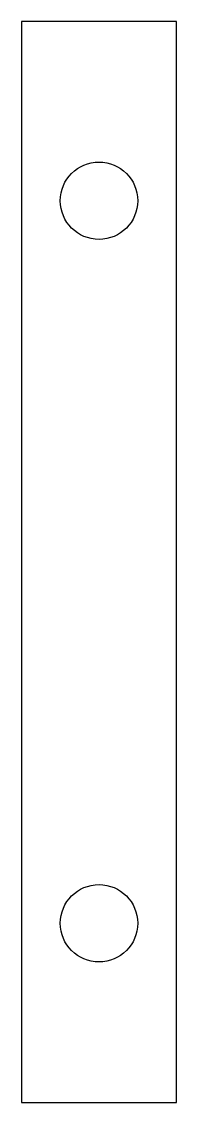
# Model space of a CAD drawing. Extents: x 133 to 153, y -69 to 71.
import ezdxf

# ---------------------------------------------------------------- set-up
doc = ezdxf.new("R2010")
doc.units = 0
doc.layers.get('0').update_dxf_attribs({"linetype": 'continuous'})

# ---------------------------------------------------------------- blocks, each defined once
blk = doc.blocks.new('SKETCH023')
at = {"color": 7}
for p, q in [((153.35, 70.85), (133.35, 70.85)), ((133.35, 70.85), (133.35, -68.85)), ((153.35, -68.85), (153.35, 70.85)), ((133.35, -68.85), (153.35, -68.85))]:
    blk.add_line(p, q, dxfattribs=at)
for centre in [(143.35, 47.7), (143.35, -45.7)]:
    blk.add_circle(centre, 5, dxfattribs=at)

msp = doc.modelspace()

# ---------------------------------------------------------------- block references
at = {"color": 7}
msp.add_blockref('SKETCH023', (0, 0), dxfattribs=at)

doc.saveas('drawing.dxf')
